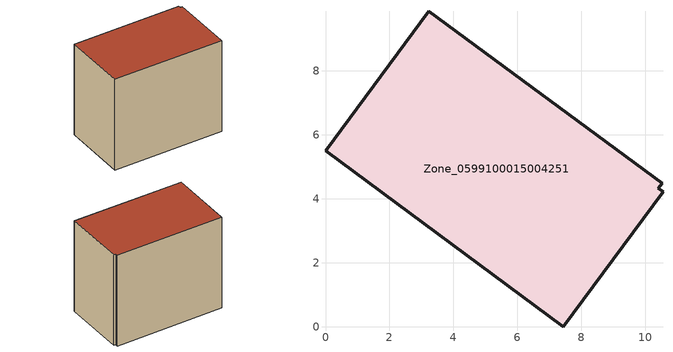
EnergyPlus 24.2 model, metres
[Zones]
Zone_0599100015004251
 floor ground (C_G): 0,5.5 3.23,9.87 10.53,4.49 10.41,4.32 10.55,4.22 7.43,0 z0.98
 wall outside (C_F): 3.23,9.87 0,5.5 7.43,0 10.55,4.22 10.41,4.32 10.53,4.49 3.23,9.87 z0.98:8.96
 roof outside (C_R): 0,5.5 7.43,0 10.55,4.22 10.41,4.32 10.53,4.49 3.23,9.87 z8.96
[BUILDING]
Pand.0599100015004251: North Axis=0; Terrain=City; Loads Convergence Tolerance Value=0.04; Temperature Convergence Tolerance Value=0.4; Solar Distribution=FullExterior; Maximum Number of Warmup Days=25; Minimum Number of Warmup Days=1
[Site:Location]
Rotterdam.The.Hague.AP_ZH_NLD Design_Conditions: Latitude=51.96; Longitude=4.45; Time Zone=1; Elevation=-4.5
[SITE:GROUNDTEMPERATURE:BUILDINGSURFACE]
18, 18, 18, 18, 18, 18, 18, 18, 18, 18, 18, 18
[MATERIAL] Thermal Absorptance=0.9; Solar Absorptance=0.7; Visible Absorptance=0.7
Name | Roughness | Thickness | Conductivity | Density | Specific Heat
G.TI.1975-1991 | MediumSmooth | 0.15 | 0.288461 | 540 | 1210
F.TI.1975-1991 | Rough | 0.3 | 0.230769 | 1920 | 840
R.TI.1975-1991 | MediumRough | 0.2 | 0.153846 | 1500 | 1000
[CONSTRUCTION]
C_G: G.TI.1975-1991
C_F: F.TI.1975-1991
C_R: R.TI.1975-1991
[ZONE]
Zone_0599100015004251: Type=1; Multiplier=1; Ceiling Height=Autocalculate; Volume=Autocalculate; Floor Area=autocalculate; Part of Total Floor Area=Yes
[ZONEINFILTRATION:DESIGNFLOWRATE]
Infil_Zone_0599100015004251: Zone or ZoneList or Space or SpaceList=Zone_0599100015004251; Schedule=AlwaysOn; Design Flow Rate Calculation Method=Flow/Area; Flow Rate per Floor Area=0.003; Constant Term Coefficient=1; Temperature Term Coefficient=0; Velocity Term Coefficient=0; Velocity Squared Term Coefficient=0
[HVACTEMPLATE:ZONE:IDEALLOADSAIRSYSTEM]
Zone_0599100015004251: Maximum Heating Supply Air Temperature=50; Minimum Cooling Supply Air Temperature=13; Maximum Heating Supply Air Humidity Ratio=0.0156; Minimum Cooling Supply Air Humidity Ratio=0.0077; Heating Limit=NoLimit; Cooling Limit=NoLimit; Dehumidification Control Type=ConstantSensibleHeatRatio; Cooling Sensible Heat Ratio=0.7; Dehumidification Setpoint=60; Humidification Control Type=None; Humidification Setpoint=30; Outdoor Air Method=None; Outdoor Air Flow Rate per Person=0.00944; Outdoor Air Flow Rate per Zone Floor Area=0; Outdoor Air Flow Rate per Zone=0; Demand Controlled Ventilation Type=None; Outdoor Air Economizer Type=NoEconomizer; Heat Recovery Type=None; Sensible Heat Recovery Effectiveness=0.7; Latent Heat Recovery Effectiveness=0.65
[ZONECONTROL:THERMOSTAT]
ThermostatControl_Zone_0599100015004251: Zone or ZoneList=Zone_0599100015004251; Control Type Schedule=DualSetpointControlType; Control 1=Thermostat_Zone_0599100015004251; Temperature Difference Between Cutout And Setpoint=0
[THERMOSTATSETPOINT:DUALSETPOINT]
Thermostat_Zone_0599100015004251: Heating Setpoint Temperature Schedule=HeatingSetpoint_Zone_0599100015004251; Cooling Setpoint Temperature Schedule=CoolingSetpoint_Zone_0599100015004251
[SCHEDULE:COMPACT]
HeatingSetpoint_Zone_0599100015004251: Through: 12/31, For: AllDays, Until: 24:00, 21
CoolingSetpoint_Zone_0599100015004251: Through: 12/31, For: AllDays, Until: 24:00, 24
DualSetpointControlType: Through: 12/31, For: AllDays, Until: 24:00, 4
AlwaysOn: Through: 12/31, For: AllDays, Until: 24:00, 1
